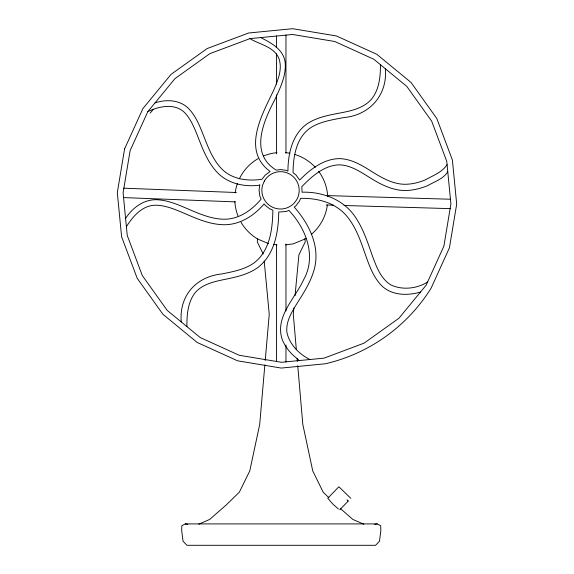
<?xml version="1.0" encoding="UTF-8"?>
<svg xmlns="http://www.w3.org/2000/svg" width="574" height="574" viewBox="0 0 574 574"><rect width="100%" height="100%" fill="white"/><g stroke="black" fill="none" stroke-linecap="round" stroke-linejoin="round"><path stroke-width="0.86" d="M257.532 238.547L257.303 241.941L263.215 253.995M264.851 364.913L259.692 424.48L249.776 470.924L239.329 492.205L226.149 505.027L209.668 519.441L198.712 524.198M265.238 360.472L269.242 314.243L264.198 261.012M293.874 308.03L293.285 314.243L296.363 349.803M295.05 295.61L298.918 254.799L305.224 241.941L304.995 238.547M347.815 500.463L348.066 501.246L339.743 509.798M147.827 111.636L130.119 150.61L123.094 192.842L127.249 235.455L142.287 275.534L167.185 310.362L200.247 337.562L239.229 355.27L281.461 362.287L324.066 358.14L364.153 343.101L398.98 318.204L426.173 285.135L443.881 246.16L450.906 203.928L446.751 161.316L431.713 121.236L406.815 86.409L373.753 59.208L334.771 41.5L292.539 34.483L249.934 38.63L209.847 53.669L175.02 78.566L147.827 111.636C159.027 106.276 174.439 102.89 184.433 112.404C192.132 120.404 195.583 131.238 199.687 141.304C204.351 153.215 209.654 165.355 219.117 174.295C229.973 184.161 245.414 187.074 259.635 185.187L259.792 184.792L259.061 190.353L259.792 195.906L261.12 199.099C252.216 209.775 239.846 218.744 225.489 219.225C213.241 219.447 201.661 214.805 190.597 210.055C179.605 205.37 168.419 200.068 156.257 199.702C143.392 199.537 132.235 208.01 125.598 218.5M447.074 164.645C442.224 172.329 432.925 175.544 425.341 179.877C417.786 182.97 409.685 184.85 401.484 184.111C390.055 182.819 380.017 176.763 370.481 170.736C360.838 164.623 350.355 158.575 338.581 158.618C323.076 159.278 310.082 169.395 299.671 180.078L295.94 174.927L293.049 172.709C293.171 156.171 296.349 136.648 311.56 127.148C321.347 121.322 332.805 119.744 343.79 117.555C369.62 115.331 387.708 94.947 385.355 68.758M447.763 171.698C443.472 178.959 434.697 181.535 427.795 185.589C419.271 189.09 410.116 191.135 400.867 190.303C388.498 188.925 377.534 182.589 367.238 176.017C358.556 170.614 349.279 164.86 338.703 164.853C323.679 165.606 311.818 176.455 301.824 186.643L302.067 192.211C322.337 191.537 343.611 199.53 355.191 216.843C363.407 228.883 367.812 242.881 372.619 256.499C376.53 266.96 380.734 278.512 390.629 284.776C402.152 290.422 416.939 288.765 427.594 282.006M126.395 226.701C133.003 216.176 142.682 204.904 156.272 205.212C167.68 205.614 178.127 210.758 188.451 215.107C200.247 220.208 212.645 224.986 225.704 224.728C240.951 224.176 254.547 215.286 264.148 203.885L265.382 205.492L269.816 208.893L272.887 210.17C272.535 228.818 270.11 250.637 254.174 262.835C244.782 269.5 233.252 271.617 222.203 273.884C196.279 276.474 179.095 295.395 181.219 321.906M150.194 113.107L153.402 109.211M185.316 523.911L181.822 525.727L181.678 530.441L183.049 541.217L186.937 545.3L375.59 545.3L379.479 541.217L380.849 530.441L380.698 525.727L377.211 523.911L185.316 523.911L187.885 524.32M155.009 102.904C166.087 99.166 179.576 99.704 188.344 108.264C196.688 116.802 200.599 128.346 204.947 139.202C209.331 150.288 214.116 161.71 222.934 170.076C233.367 179.648 248.427 181.276 261.916 179.303L265.245 175.077L270.103 171.483C241.446 150.388 262.067 114.7 273.683 90.254C277.83 80.396 282.695 69.239 278.935 58.498C273.87 46.48 259.835 44.679 249.934 38.63M420.491 292.044C407.511 295.868 391.848 295.632 381.61 285.665C372.347 276.065 368.408 263 364.031 250.738C359.503 237.722 354.481 224.405 344.996 214.116C333.652 202.127 316.618 197.965 300.597 198.353L299.398 201.244L295.933 205.757L294.247 207.056C308.338 223.071 319.51 244.495 314.947 266.379C312.048 279.768 304.622 291.456 297.368 302.857C291.965 311.704 285.795 321.34 286.864 332.174C289.332 344.314 299.111 354.201 309.946 359.511M374.643 524.32L377.211 523.911M285.558 244.868L293.292 243.85L304.507 239.207A46.494 46.494 0 0 0 305.985 238.318M327.123 195.598L450.597 199.243M326.147 204.968L333.293 205.176M344.005 205.492L450.274 208.635M123.719 188.193L236.344 192.52M123.41 197.585L235.369 201.883M273.525 244.416L276.962 244.868M268.431 243.519L258.02 239.207A46.494 46.494 0 0 1 241.001 222.188M363.816 524.198L352.859 519.441L340.332 508.485M260.718 37.583C271.466 43 284.065 49.701 285.249 63.233C286.096 76.292 280.019 88.353 274.716 99.89C263.423 121.301 249.166 153.854 276.316 170.134L280.521 169.581L285.895 170.284L287.926 171.124C288.005 153.272 292.539 132.809 308.776 122.736C319.087 116.558 331.133 114.735 342.75 112.475C353.096 110.43 364.103 107.532 371.371 99.331C379.227 89.688 380.49 76.729 380.469 64.733M338.402 509.009L332.712 503.922L327.79 498.246L338.854 486.759L350.807 498.311M299.334 360.551L295.969 357.652A45.023 45.023 0 0 1 282.508 340.289C274.121 317.322 294.921 298.796 303.703 279.581C316.755 256.313 306.057 228.33 288.858 210.4L286.189 211.505L278.734 212.021C278.447 231.982 274.688 254.799 257.719 267.613C247.659 274.803 235.34 277.292 223.451 279.682C213.485 281.769 202.751 284.295 195.626 292.144C187.755 301.716 186.823 314.688 186.916 326.592M328.845 497.701L323.198 492.205L312.751 470.924L302.828 424.48L297.748 365.803M347.005 499.796L348.145 501.045M297.131 358.693L297.361 361.362M285.96 34.978L285.96 153.186M285.96 244.007L285.96 311.051M285.96 345.017L285.96 362M276.568 35.889L276.568 47.506M276.568 53.762L276.568 84.148M276.568 94.868L276.568 153.846M276.568 244.574L276.568 361.634M327.359 205.011A46.494 46.494 0 0 1 311.596 234.178M237.98 215.924A46.494 46.494 0 0 1 234.845 201.539M235.168 192.878A46.494 46.494 0 0 1 237.378 183.601M239.38 178.758A46.494 46.494 0 0 1 258.02 158.682M263.473 155.992A46.494 46.494 0 0 1 276.933 152.655M285.594 152.655A46.494 46.494 0 0 1 289.92 153.265M294.957 154.514A46.494 46.494 0 0 1 315.334 167.314M318.67 171.339A46.494 46.494 0 0 1 327.682 196.351M124.58 148.924L117.311 192.649L121.609 236.761L137.179 278.261L162.959 314.315L197.191 342.47L237.543 360.802L281.26 368.07L325.379 363.773A169.782 169.782 0 0 0 431.081 288.198L449.42 247.846L456.689 204.122L452.391 160.01L436.821 118.509L411.041 82.455L376.809 54.3L336.457 35.968L292.74 28.7L248.621 32.998L207.128 48.568L171.074 74.34L142.919 108.572L124.58 148.924M264.349 181.011L262.49 185.517A18.669 18.669 0 0 0 283.764 208.735A18.669 18.669 0 0 0 295.818 179.64A18.669 18.669 0 0 0 264.349 181.011"/></g></svg>
